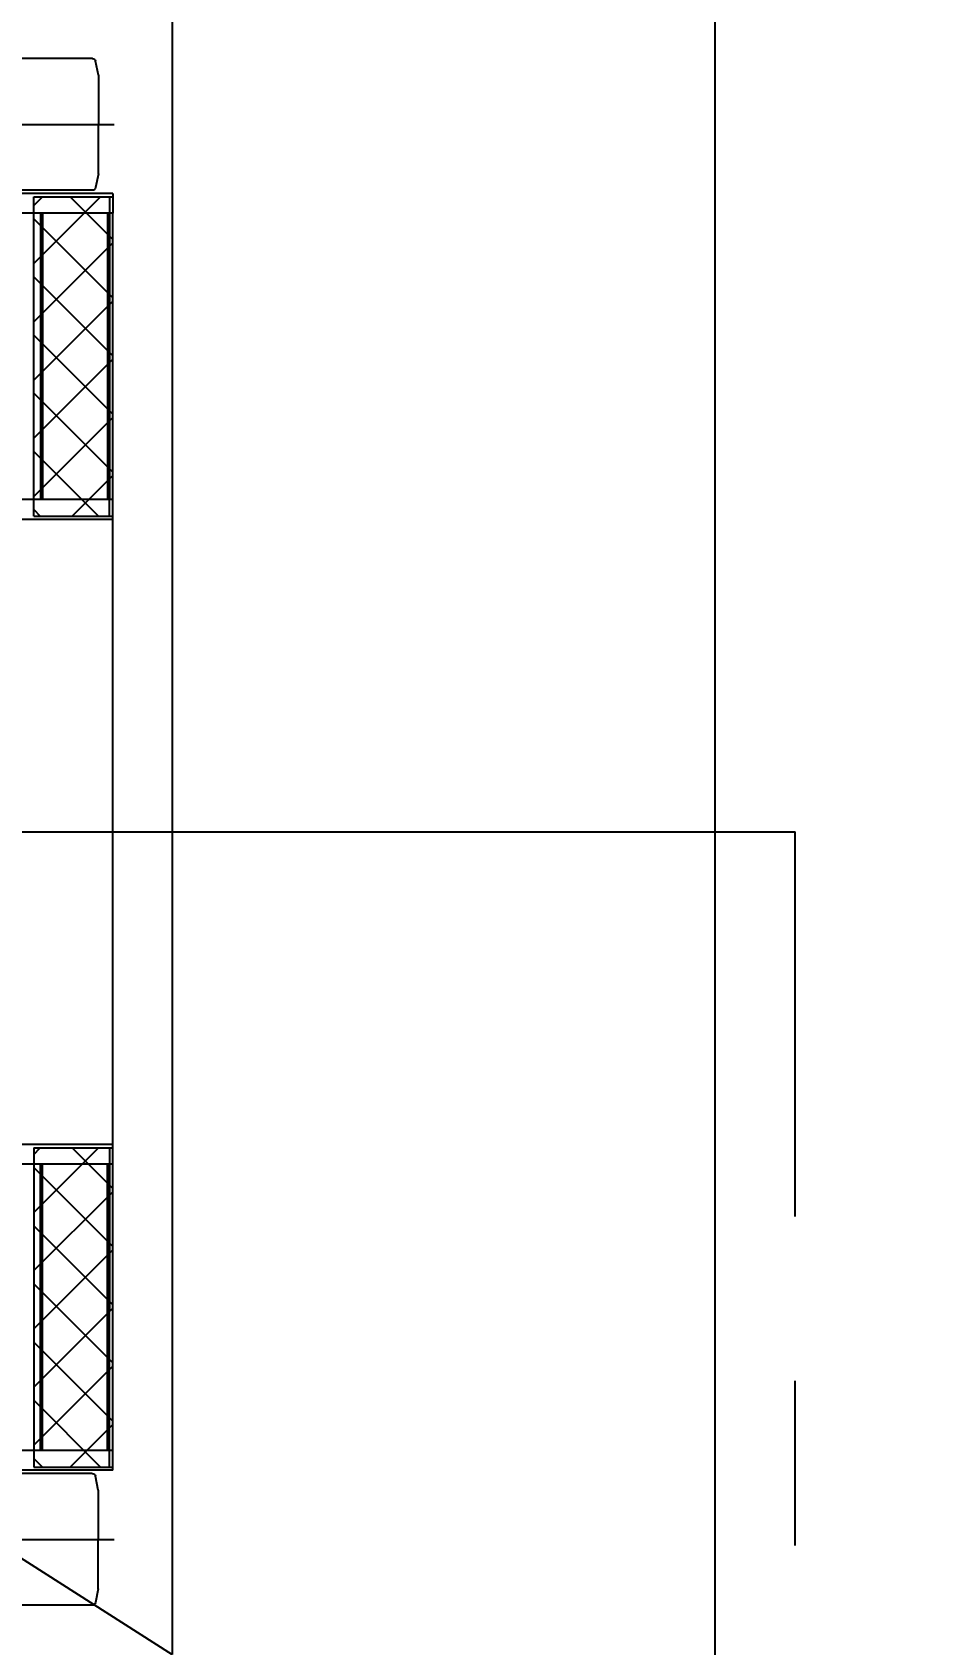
# Model space of a CAD drawing. Header units: millimetres. Extents: x -5 to 1510635, y -6 to 71285.
# Drawn here: x 534993 to 536354, y 33733 to 36183 of the extents above; entities that cross this region are included whole.
import ezdxf

# ---------------------------------------------------------------- set-up
doc = ezdxf.new("R2010")
doc.units = ezdxf.units.MM
doc.header["$LTSCALE"] = 1000
doc.linetypes.add('CENTER', pattern=[2, 1.25, -0.25, 0.25, -0.25])
for name, color, linetype in [('1', 1, 'CENTER'), ('MP-1', 1, 'CENTER'), ('MP-2', 42, 'Continuous'), ('MP-3', 3, 'Continuous'), ('MP-8', 8, 'Continuous'), ('S-BM-2ND$0$S-BEAMS-1', 21, 'Continuous'), ('S-TEXT-3', 31, 'Continuous')]:
    doc.layers.add(name, color=color, linetype=linetype)
doc.dimstyles.new('MPS2', dxfattribs={"dimscale": 100, "dimtxt": 3, "dimasz": 3, "dimexe": 1, "dimexo": 1, "dimgap": 1, "dimtad": 1, "dimzin": 12, "dimdsep": 46, "dimtxsty": 'Standard', "dimcen": 1, "dimclrd": 1, "dimclre": 1, "dimclrt": 7, "dimazin": 2, "dimtfac": 1, "dimtmove": 0, "dimatfit": 3, "dimfxl": 1, "dimarcsym": 0})

# ---------------------------------------------------------------- blocks, each defined once
blk = doc.blocks.new('*X9')
at = {"color": 0}
for p, q in [((1814.5, 3228.7), (1876, 3290.2)), ((1934.5, 3192.1), (1836.3, 3290.2)), ((1934.5, 3280.4), (1924.7, 3290.2)), ((1814.5, 3140.3), (1934.5, 3260.3)), ((1934.5, 3103.7), (1814.5, 3223.7)), ((1814.5, 3051.9), (1934.5, 3171.9)), ((1934.5, 3015.3), (1814.5, 3135.3)), ((1814.5, 2963.5), (1934.5, 3083.5)), ((1934.5, 2926.9), (1814.5, 3046.9)), ((1814.5, 2875.1), (1934.5, 2995.1)), ((1934.5, 2838.5), (1814.5, 2958.5)), ((1833, 2805.2), (1934.5, 2906.7)), ((1879.3, 2805.2), (1814.5, 2870.1)), ((1921.4, 2805.2), (1934.5, 2818.4))]:
    blk.add_line(p, q, dxfattribs=at)
blk = doc.blocks.new('CL Cavin')
at = {"layer": 'MP-1'}
for p, q in [((24759.1, 103443.3), (30035.1, 103443.3)), ((24687.2, 102368.3), (30107.2, 102368.3)), ((24759.1, 101293.3), (30035.2, 101293.3))]:
    blk.add_line(p, q, dxfattribs=at)
at = {"layer": 'MP-3'}
for p, q in [((29976, 103543.3), (29844.2, 103543.3)), ((29985.1, 103518.3), (29980.9, 103539.3)), ((29985.1, 103518.3), (29985.1, 103443.3)), ((29985.1, 103397.3), (29985.1, 103443.3)), ((29985.1, 103368.3), (29985.1, 103397.3)), ((29985.1, 103368.3), (29980.9, 103347.3)), ((30007.2, 103338.3), (27362.2, 103338.3)), ((29976, 103343.3), (29844.2, 103343.3)), ((29887.2, 102848.3), (29887.2, 103333.3)), ((29887.2, 103333.3), (30007.2, 103333.3)), ((30002.2, 103333.3), (30002.2, 102873.3)), ((30007.2, 103338.3), (30007.2, 101863.3)), ((30007.2, 103308.3), (27362.2, 103308.3)), ((29897.2, 103308.3), (29857.2, 103308.3)), ((29897.2, 103308.3), (29897.2, 102873.3)), ((29900.2, 103308.3), (29900.2, 102873.3)), ((29999.2, 103308.3), (29999.2, 102873.3)), ((30002.2, 102848.3), (30002.2, 103095.5)), ((30007.2, 102873.3), (27870.7, 102873.3)), ((29897.2, 102873.3), (29857.2, 102873.3)), ((30007.2, 102843.3), (27873.9, 102843.3)), ((29887.2, 102848.3), (30007.2, 102848.3)), ((30007.2, 101893.3), (27873.9, 101893.3)), ((29887.2, 101888.3), (29887.2, 101403.3)), ((29887.2, 101888.3), (30007.2, 101888.3)), ((30002.2, 101888.3), (30002.2, 101641.1)), ((30007.2, 101863.3), (27870.7, 101863.3)), ((29897.2, 101863.3), (29857.2, 101863.3)), ((29897.2, 101428.3), (29897.2, 101863.3)), ((29900.2, 101428.3), (29900.2, 101863.3)), ((29999.2, 101428.3), (29999.2, 101863.3)), ((30002.2, 101403.3), (30002.2, 101863.3)), ((30007.2, 101863.3), (30007.2, 101428.3)), ((30007.2, 101428.3), (27362.2, 101428.3)), ((29897.2, 101428.3), (29857.2, 101428.3)), ((30007.2, 101398.3), (30007.2, 101428.3)), ((30007.2, 101398.3), (27362.2, 101398.3)), ((29976.1, 101393.3), (29844.3, 101393.3)), ((29887.2, 101403.3), (30007.2, 101403.3)), ((29985.2, 101368.3), (29981, 101389.3)), ((29985.2, 101368.3), (29985.2, 101293.3)), ((29985.2, 101247.3), (29985.2, 101293.3)), ((29985.2, 101218.3), (29985.2, 101247.3)), ((29985.2, 101218.3), (29981, 101197.3)), ((29976.1, 101193.3), (29844.3, 101193.3))]:
    blk.add_line(p, q, dxfattribs=at)
for centre, start, end in [((29976, 103538.3), 11.3099, 90), ((29976, 103348.3), 270, 348.6901), ((29976.1, 101388.3), 11.3099, 90), ((29976.1, 101198.3), 270, 348.6901)]:
    blk.add_arc(centre, 5, start, end, dxfattribs=at)
at = {"layer": 'MP-2', "rotation": 180}
blk.add_blockref('*X9', (31821.6, 106138.6), dxfattribs=at)
at = {"layer": 'MP-2', "xscale": -1}
blk.add_blockref('*X9', (31821.6, 98598.1), dxfattribs=at)
blk = doc.blocks.new('*D259')
at = {"layer": 'DEFPOINTS', "color": 0, "linetype": 'ByBlock', "transparency": 16777216}
for p in [(540505.9, 38841.1), (535205.9, 37167.7, 0), (540505.9, 18707.4)]:
    blk.add_point(p, dxfattribs=at)
at = {"layer": 'S-TEXT-3', "color": 1, "linetype": 'ByBlock', "lineweight": -2, "transparency": 16777216}
for p, q in [((535205.9, 37247.7), (535205.9, 38921.1)), ((540505.9, 18787.4), (540505.9, 38921.1)), ((535445.9, 38841.1), (540265.9, 38841.1))]:
    blk.add_line(p, q, dxfattribs=at)
at = {"layer": 'S-TEXT-3', "color": 1, "linetype": 'ByBlock', "transparency": 16777216}
for points in [[(535445.9, 38881.1), (535445.9, 38801.1), (535205.9, 38841.1)], [(540265.9, 38881.1), (540265.9, 38801.1), (540505.9, 38841.1)]]:
    blk.add_solid(points, dxfattribs=at)
at = {"layer": 'S-TEXT-3', "color": 7, "linetype": 'ByBlock', "transparency": 16777216, "insert": (537855.9, 39041.1), "char_height": 240, "attachment_point": 5}
blk.add_mtext('5300', dxfattribs=at)
blk = doc.blocks.new('*D266')
at = {"layer": 'DEFPOINTS', "color": 0, "linetype": 'ByBlock', "transparency": 16777216}
for p in [(542980.8, 39553.5), (512591, 32912.4, 0), (542980.8, 20582.8, 0)]:
    blk.add_point(p, dxfattribs=at)
at = {"layer": 'S-TEXT-3', "color": 1, "linetype": 'ByBlock', "lineweight": -2, "transparency": 16777216}
for p, q in [((512591, 32992.4), (512591, 39633.5)), ((542980.8, 20662.8), (542980.8, 39633.5)), ((512831, 39553.5), (542740.8, 39553.5))]:
    blk.add_line(p, q, dxfattribs=at)
at = {"layer": 'S-TEXT-3', "color": 1, "linetype": 'ByBlock', "transparency": 16777216}
for points in [[(512831, 39593.5), (512831, 39513.5), (512591, 39553.5)], [(542740.8, 39593.5), (542740.8, 39513.5), (542980.8, 39553.5)]]:
    blk.add_solid(points, dxfattribs=at)
at = {"layer": 'S-TEXT-3', "color": 7, "linetype": 'ByBlock', "transparency": 16777216, "insert": (527785.9, 39753.5), "char_height": 240, "attachment_point": 5}
blk.add_mtext('30390', dxfattribs=at)

msp = doc.modelspace()

# ---------------------------------------------------------------- linework, layer by layer
at = {"layer": '1'}
for p in [(523027.944, 34967.724, 0), (536152.613, 16383.615, 0)]:
    msp.add_line(p, (536152.613, 34967.724, 0), dxfattribs=at)
at = {"layer": 'MP-1'}
msp.add_line((529805.865, 37167.724, 0), (535205.865, 33717.724, 0), dxfattribs=at)
at = {"layer": 'MP-8'}
msp.add_line((535205.865, 37167.724, 0), (535205.865, 33717.724, 0), dxfattribs=at)
at = {"layer": 'S-BM-2ND$0$S-BEAMS-1'}
msp.add_line((536030.865, 37169.724, 0), (536030.865, 32912.423, 0), dxfattribs=at)

# ---------------------------------------------------------------- block references
at = {"linetype": 'ByBlock', "extrusion": (0, 0, -1), "zscale": -1, "rotation": 179.9999999866598}
msp.add_blockref('CL Cavin', (-505108.684, 137336.046, 0), dxfattribs=at)

# ---------------------------------------------------------------- dimensions: what is measured, and where the dimension line sits
at = {"layer": 'S-TEXT-3', "linetype": 'ByBlock'}
for base, p1, p2, picture, middle in [((542980.772, 39553.493), (512591.023, 32912.423, 0), (542980.772, 20582.777, 0), '*D266', (527785.897, 39753.493)), ((540505.865, 38841.113), (535205.865, 37167.724, 0), (540505.865, 18707.36), '*D259', (537855.865, 39041.113))]:
    dim = msp.add_linear_dim(base=base, p1=p1, p2=p2, dimstyle='MPS2', override={"dimscale": 80, "dimdec": 0, "dimtmove": 1}, dxfattribs=at)
    dim.commit()
    dim.dimension.update_dxf_attribs({"geometry": picture, "text_midpoint": middle})

doc.saveas('drawing.dxf')
